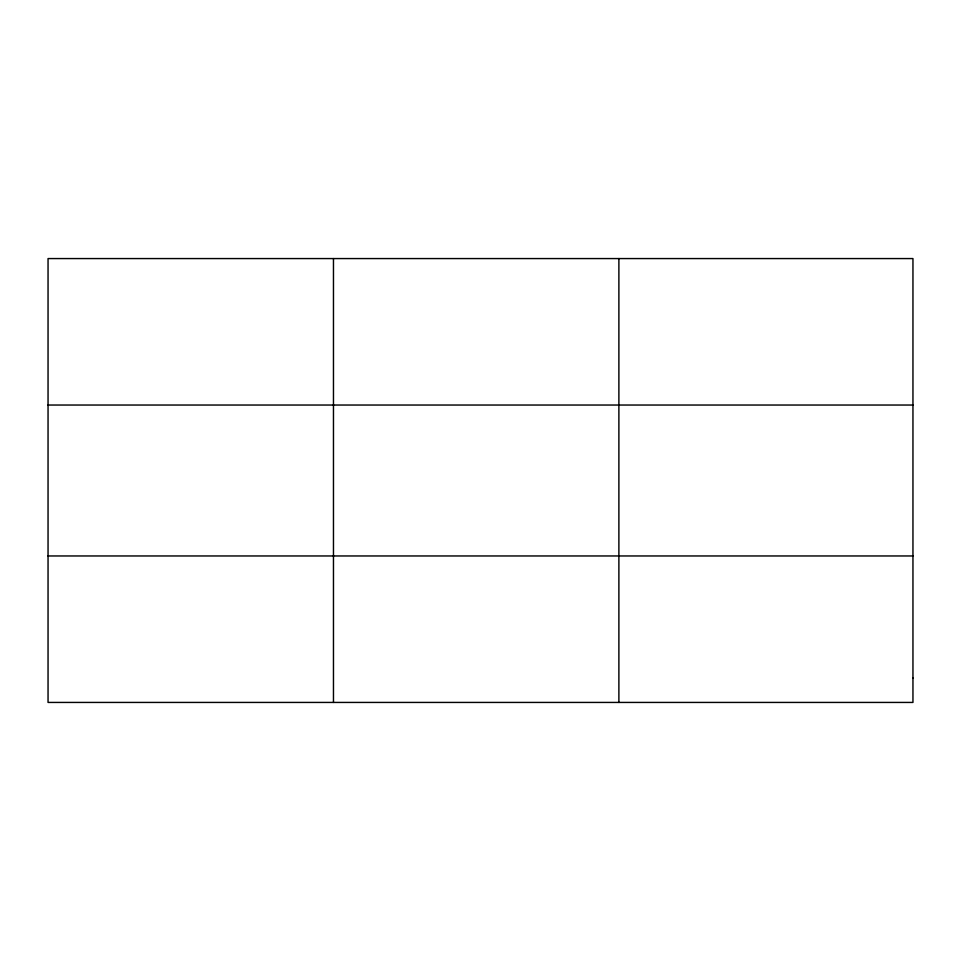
<?xml version="1.0" encoding="UTF-8"?>
<svg xmlns="http://www.w3.org/2000/svg" width="961" height="961" viewBox="0 0 961 961"><rect width="100%" height="100%" fill="white"/><g stroke="black" fill="none" stroke-linecap="round" stroke-linejoin="round"><path stroke-width="1.44" d="M333.467 258.569L333.467 702.431M618.884 258.569L618.884 702.431M48.05 405.037L912.95 405.037M48.05 555.963L912.95 555.963M912.95 678.022L912.95 702.431L48.05 702.431L48.05 258.569L912.95 258.569L912.95 678.022"/></g></svg>
